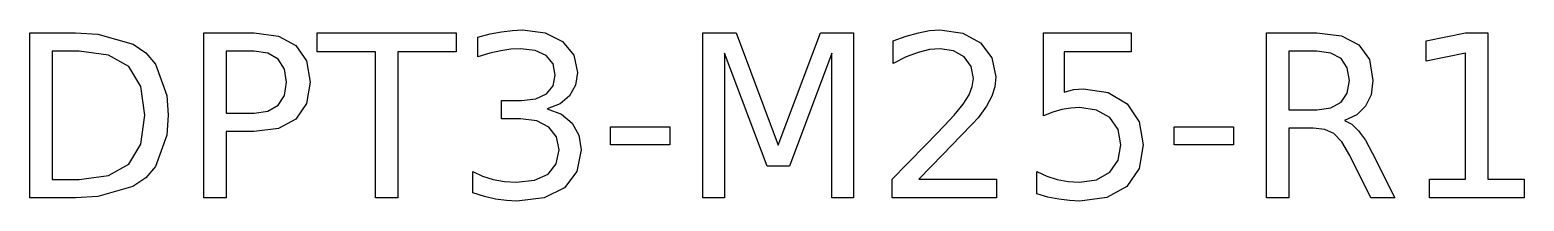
# Model space of a CAD drawing. Header units: millimetres. Extents: x -8.7 to 8.7, y 2 to 4.
import ezdxf

# ---------------------------------------------------------------- set-up
doc = ezdxf.new("R2010")
doc.units = ezdxf.units.MM
doc.layers.add('LASER', color=7, linetype='Continuous')

msp = doc.modelspace()

# ---------------------------------------------------------------- linework, layer by layer
at = {"layer": 'LASER'}
for points in [[(-8.749, 3.965), (-8.213, 3.965), (-7.951, 3.951), (-7.54, 3.834), (-7.391, 3.732), (-7.276, 3.599), (-7.145, 3.235), (-7.128, 3.004), (-7.145, 2.771), (-7.277, 2.404), (-7.392, 2.271), (-7.542, 2.169), (-7.952, 2.052), (-8.213, 2.038), (-8.749, 2.038), (-8.749, 3.965)], [(-6.713, 3.965), (-6.124, 3.965), (-5.839, 3.929), (-5.634, 3.819), (-5.509, 3.638), (-5.468, 3.389), (-5.509, 3.139), (-5.634, 2.958), (-5.839, 2.849), (-6.124, 2.812), (-6.452, 2.812), (-6.452, 2.038), (-6.713, 2.038), (-6.713, 3.965)], [(-5.386, 3.965), (-3.755, 3.965), (-3.755, 3.746), (-4.439, 3.746), (-4.439, 2.038), (-4.701, 2.038), (-4.701, 3.746), (-5.386, 3.746), (-5.386, 3.965)], [(-2.69, 3.077), (-2.523, 3.015), (-2.398, 2.91), (-2.319, 2.769), (-2.293, 2.598), (-2.342, 2.345), (-2.489, 2.156), (-2.726, 2.039), (-3.046, 2), (-3.169, 2.006), (-3.296, 2.024), (-3.427, 2.054), (-3.561, 2.096), (-3.561, 2.347), (-3.448, 2.292), (-3.324, 2.252), (-3.192, 2.228), (-3.054, 2.22), (-2.838, 2.244), (-2.68, 2.316), (-2.584, 2.435), (-2.552, 2.598), (-2.582, 2.75), (-2.671, 2.864), (-2.814, 2.936), (-3.004, 2.961), (-3.228, 2.961), (-3.228, 3.175), (-2.993, 3.175), (-2.824, 3.194), (-2.699, 3.252), (-2.622, 3.346), (-2.597, 3.473), (-2.623, 3.604), (-2.702, 3.701), (-2.83, 3.761), (-3.004, 3.781), (-3.115, 3.775), (-3.234, 3.757), (-3.362, 3.728), (-3.503, 3.685), (-3.503, 3.917), (-3.359, 3.954), (-3.225, 3.979), (-3.099, 3.995), (-2.98, 4), (-2.714, 3.966), (-2.511, 3.865), (-2.381, 3.706), (-2.338, 3.501), (-2.36, 3.353), (-2.429, 3.23), (-2.54, 3.137), (-2.69, 3.077)], [(-0.867, 3.965), (-0.478, 3.965), (0.013, 2.654), (0.508, 3.965), (0.897, 3.965), (0.897, 2.038), (0.642, 2.038), (0.642, 3.73), (0.145, 2.408), (-0.117, 2.408), (-0.614, 3.73), (-0.614, 2.038), (-0.867, 2.038), (-0.867, 3.965)], [(1.662, 2.257), (2.572, 2.257), (2.572, 2.038), (1.348, 2.038), (1.348, 2.257), (1.524, 2.437), (1.753, 2.669), (1.962, 2.882), (2.075, 3.004), (2.181, 3.133), (2.25, 3.241), (2.287, 3.338), (2.3, 3.433), (2.273, 3.573), (2.192, 3.684), (2.068, 3.756), (1.911, 3.781), (1.785, 3.77), (1.652, 3.738), (1.511, 3.684), (1.361, 3.609), (1.361, 3.872), (1.514, 3.928), (1.655, 3.968), (1.787, 3.992), (1.906, 4), (2.175, 3.963), (2.384, 3.85), (2.517, 3.675), (2.562, 3.45), (2.551, 3.334), (2.517, 3.225), (2.455, 3.109), (2.355, 2.974), (2.288, 2.901), (2.15, 2.757), (1.942, 2.543), (1.662, 2.257)], [(3.122, 3.965), (4.146, 3.965), (4.146, 3.746), (3.361, 3.746), (3.361, 3.273), (3.418, 3.29), (3.474, 3.302), (3.532, 3.309), (3.589, 3.312), (3.878, 3.268), (4.1, 3.135), (4.241, 2.927), (4.288, 2.656), (4.24, 2.38), (4.095, 2.172), (3.861, 2.043), (3.548, 2), (3.426, 2.005), (3.301, 2.021), (3.173, 2.046), (3.041, 2.083), (3.041, 2.345), (3.159, 2.29), (3.281, 2.251), (3.409, 2.228), (3.543, 2.22), (3.743, 2.249), (3.897, 2.337), (3.995, 2.476), (4.027, 2.656), (3.995, 2.836), (3.897, 2.975), (3.743, 3.063), (3.543, 3.092), (3.439, 3.087), (3.334, 3.069), (3.23, 3.04), (3.122, 2.997), (3.122, 3.965)], [(6.647, 2.942), (6.73, 2.897), (6.81, 2.82), (6.89, 2.71), (6.97, 2.564), (7.234, 2.038), (6.954, 2.038), (6.708, 2.532), (6.613, 2.693), (6.522, 2.789), (6.416, 2.837), (6.278, 2.852), (5.993, 2.852), (5.993, 2.038), (5.733, 2.038), (5.733, 3.965), (6.321, 3.965), (6.61, 3.931), (6.815, 3.827), (6.937, 3.654), (6.977, 3.41), (6.956, 3.243), (6.893, 3.108), (6.789, 3.006), (6.647, 2.942)], [(7.639, 2.257), (8.064, 2.257), (8.064, 3.728), (7.601, 3.635), (7.601, 3.872), (8.062, 3.965), (8.323, 3.965), (8.323, 2.257), (8.749, 2.257), (8.749, 2.038), (7.639, 2.038), (7.639, 2.257)], [(-8.488, 3.751), (-8.488, 2.252), (-8.173, 2.252), (-7.827, 2.297), (-7.589, 2.433), (-7.45, 2.666), (-7.403, 3.004), (-7.45, 3.339), (-7.589, 3.571), (-7.827, 3.706), (-8.173, 3.751), (-8.488, 3.751)], [(-6.452, 3.751), (-6.452, 3.027), (-6.124, 3.027), (-5.963, 3.05), (-5.843, 3.121), (-5.768, 3.235), (-5.743, 3.389), (-5.768, 3.543), (-5.843, 3.657), (-5.963, 3.727), (-6.124, 3.751), (-6.452, 3.751)], [(5.993, 3.751), (5.993, 3.067), (6.321, 3.067), (6.487, 3.089), (6.606, 3.154), (6.678, 3.262), (6.702, 3.41), (6.678, 3.558), (6.606, 3.665), (6.487, 3.729), (6.321, 3.751), (5.993, 3.751)], [(-1.951, 2.868), (-1.256, 2.868), (-1.256, 2.656), (-1.951, 2.656), (-1.951, 2.868)], [(4.649, 2.868), (5.344, 2.868), (5.344, 2.656), (4.649, 2.656), (4.649, 2.868)]]:
    msp.add_lwpolyline(points, close=True, dxfattribs=at)

doc.saveas('drawing.dxf')
